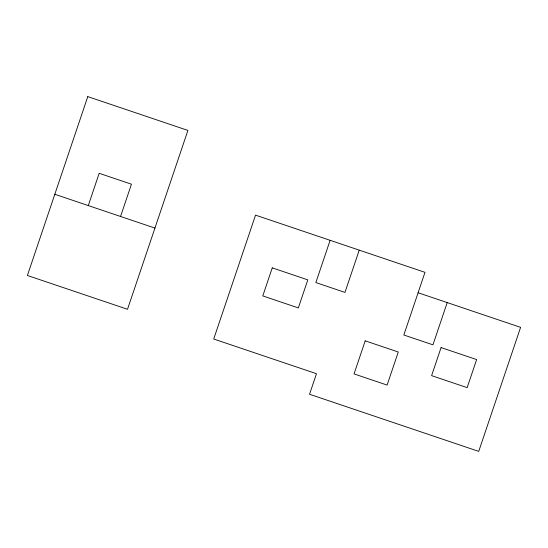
<?xml version="1.0" encoding="UTF-8"?>
<svg xmlns="http://www.w3.org/2000/svg" width="548" height="548" viewBox="0 0 548 548"><rect width="100%" height="100%" fill="white"/><g stroke="black" fill="none" stroke-linecap="round" stroke-linejoin="round"><path stroke-width="0.82" d="M88.283 205.575L99.181 173.298L131.452 184.196L120.56 216.467M330.122 240.319L315.854 282.576L344.966 292.406L359.235 250.148M447.209 302.578L432.947 344.829L403.835 335.006L424.988 272.342L255.539 215.138L213.713 339.013L316.477 373.709L309.538 394.259L478.726 451.381L520.6 327.355L418.097 292.748M54.814 194.273L154.94 228.078M87.783 96.619L27.4 275.48L127.52 309.284L187.909 130.424L87.783 96.619M272.253 267.856L262.787 295.913L298.338 307.921L307.812 279.864L272.253 267.856M365.208 340.842L354.049 373.914L387.114 385.073L398.273 352.008L365.208 340.842M441.072 347.576L431.598 375.633L467.156 387.635L476.63 359.577L441.072 347.576"/></g></svg>
